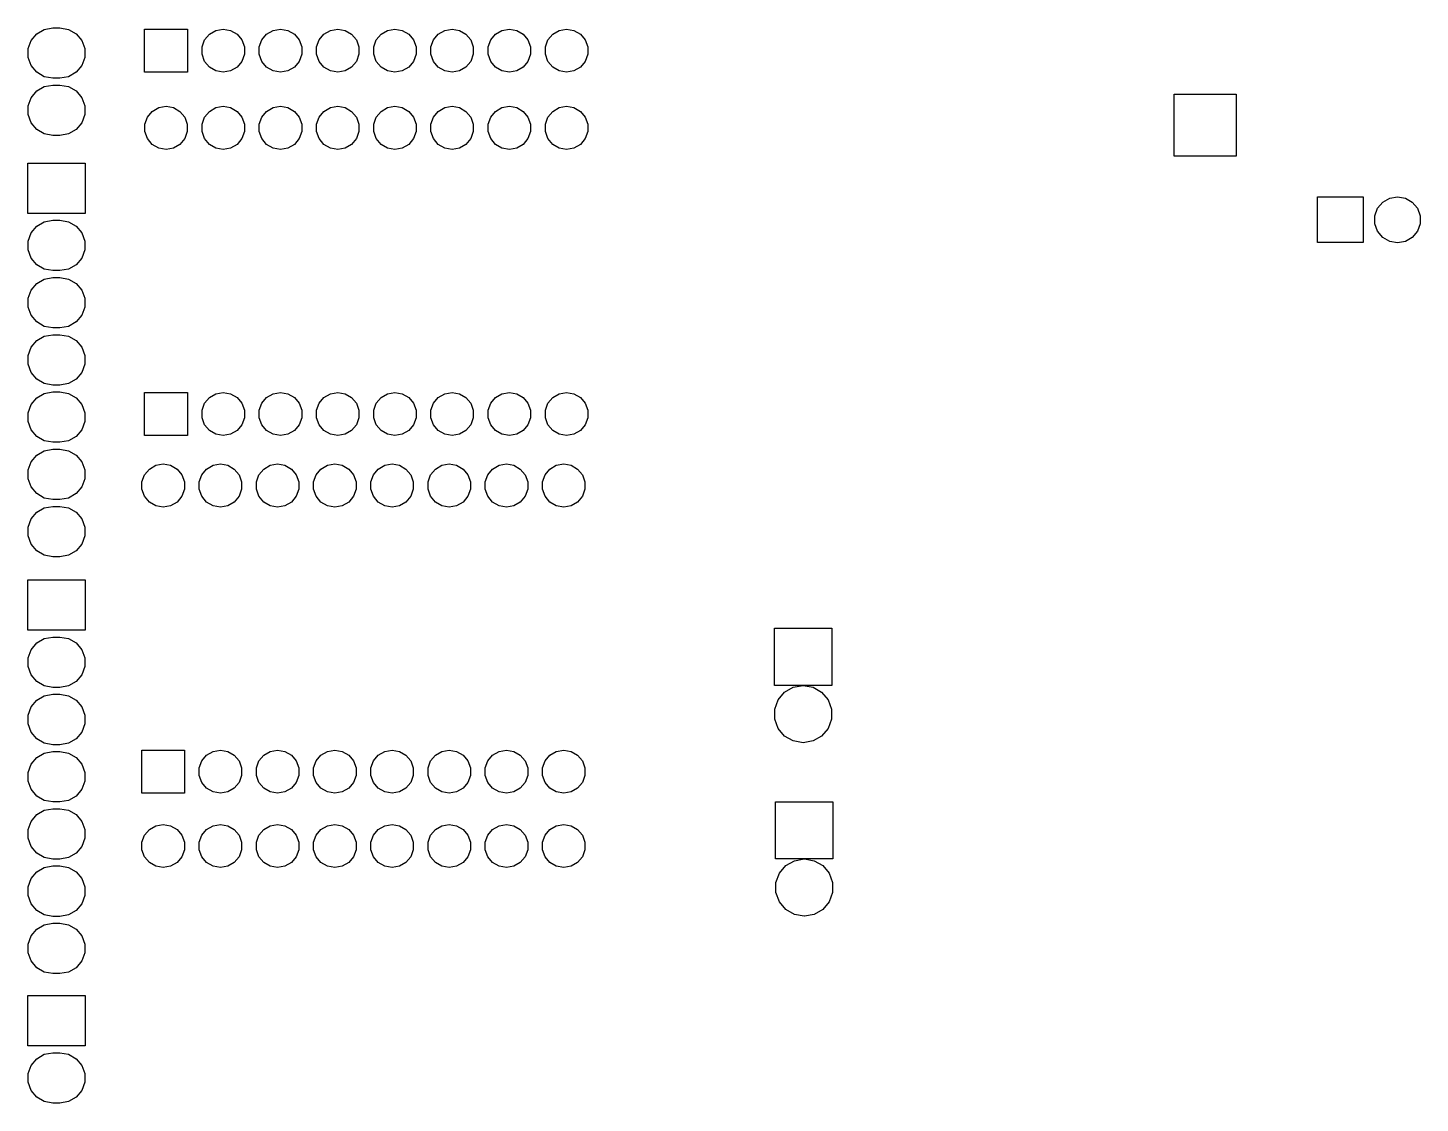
# Model space of a CAD drawing. Extents: x 10 to 287, y -200 to -10.
# Drawn here: x 82.2 to 144, y -105.7 to -58 of the extents above; entities that cross this region are included whole.
import ezdxf

# ---------------------------------------------------------------- set-up
doc = ezdxf.new("R2010")
doc.units = 0
doc.header["$MEASUREMENT"] = 0
doc.layers.add('BLACK', color=7, linetype='CONTINUOUS')

msp = doc.modelspace()

# ---------------------------------------------------------------- linework, layer by layer
at = {"layer": 'Black'}
for p, q in [((82.6244, -58.2439), (82.9605, -58.0498)), ((82.9605, -58.0498), (83.3427, -57.9824)), ((83.3427, -57.9824), (83.6573, -57.9824)), ((83.6573, -57.9824), (84.0395, -58.0498)), ((84.0395, -58.0498), (84.3756, -58.2439)), ((87.4141, -59.944), (87.4141, -58.039)), ((87.4141, -58.039), (89.3191, -58.039)), ((89.3191, -58.039), (89.3191, -59.944)), ((90.292, -58.2591), (90.5796, -58.093)), ((90.5796, -58.093), (90.9066, -58.0354)), ((90.9066, -58.0354), (91.2336, -58.093)), ((91.2336, -58.093), (91.5212, -58.2591)), ((92.832, -58.2591), (93.1196, -58.093)), ((93.1196, -58.093), (93.4466, -58.0354)), ((93.4466, -58.0354), (93.7736, -58.093)), ((93.7736, -58.093), (94.0612, -58.2591)), ((95.372, -58.2591), (95.6596, -58.093)), ((95.6596, -58.093), (95.9866, -58.0354)), ((95.9866, -58.0354), (96.3136, -58.093)), ((96.3136, -58.093), (96.6012, -58.2591)), ((97.912, -58.2591), (98.1996, -58.093)), ((98.1996, -58.093), (98.5266, -58.0354)), ((98.5266, -58.0354), (98.8536, -58.093)), ((98.8536, -58.093), (99.1412, -58.2591)), ((100.452, -58.2591), (100.74, -58.093)), ((100.74, -58.093), (101.067, -58.0354)), ((101.067, -58.0354), (101.394, -58.093)), ((101.394, -58.093), (101.681, -58.2591)), ((102.992, -58.2591), (103.28, -58.093)), ((103.28, -58.093), (103.607, -58.0354)), ((103.607, -58.0354), (103.934, -58.093)), ((103.934, -58.093), (104.221, -58.2591)), ((105.532, -58.2591), (105.82, -58.093)), ((105.82, -58.093), (106.147, -58.0354)), ((106.147, -58.0354), (106.474, -58.093)), ((106.474, -58.093), (106.761, -58.2591)), ((82.2421, -58.9059), (82.3749, -58.5412)), ((82.3749, -58.5412), (82.6244, -58.2439)), ((84.3756, -58.2439), (84.6251, -58.5412)), ((84.6251, -58.5412), (84.7579, -58.9059)), ((89.965, -58.8255), (90.0786, -58.5134)), ((90.0786, -58.5134), (90.292, -58.2591)), ((91.5212, -58.2591), (91.7346, -58.5134)), ((91.7346, -58.5134), (91.8482, -58.8255)), ((92.505, -58.8255), (92.6186, -58.5134)), ((92.6186, -58.5134), (92.832, -58.2591)), ((94.0612, -58.2591), (94.2746, -58.5134)), ((94.2746, -58.5134), (94.3882, -58.8255)), ((95.045, -58.8255), (95.1586, -58.5134)), ((95.1586, -58.5134), (95.372, -58.2591)), ((96.6012, -58.2591), (96.8146, -58.5134)), ((96.8146, -58.5134), (96.9282, -58.8255)), ((97.585, -58.8255), (97.6986, -58.5134)), ((97.6986, -58.5134), (97.912, -58.2591)), ((99.1412, -58.2591), (99.3546, -58.5134)), ((99.3546, -58.5134), (99.4682, -58.8255)), ((100.125, -58.8255), (100.239, -58.5134)), ((100.239, -58.5134), (100.452, -58.2591)), ((101.681, -58.2591), (101.895, -58.5134)), ((101.895, -58.5134), (102.008, -58.8255)), ((102.665, -58.8255), (102.779, -58.5134)), ((102.779, -58.5134), (102.992, -58.2591)), ((104.221, -58.2591), (104.435, -58.5134)), ((104.435, -58.5134), (104.548, -58.8255)), ((105.205, -58.8255), (105.319, -58.5134)), ((105.319, -58.5134), (105.532, -58.2591)), ((106.761, -58.2591), (106.975, -58.5134)), ((106.975, -58.5134), (107.088, -58.8255)), ((82.2421, -59.2941), (82.2421, -58.9059)), ((82.3749, -59.6588), (82.2421, -59.2941)), ((84.7579, -59.2941), (84.6251, -59.6588)), ((84.7579, -58.9059), (84.7579, -59.2941)), ((89.965, -59.1575), (89.965, -58.8255)), ((90.0786, -59.4696), (89.965, -59.1575)), ((91.8482, -59.1575), (91.7346, -59.4696)), ((91.8482, -58.8255), (91.8482, -59.1575)), ((92.505, -59.1575), (92.505, -58.8255)), ((92.6186, -59.4696), (92.505, -59.1575)), ((94.3882, -59.1575), (94.2746, -59.4696)), ((94.3882, -58.8255), (94.3882, -59.1575)), ((95.045, -59.1575), (95.045, -58.8255)), ((95.1586, -59.4696), (95.045, -59.1575)), ((96.9282, -59.1575), (96.8146, -59.4696)), ((96.9282, -58.8255), (96.9282, -59.1575)), ((97.585, -59.1575), (97.585, -58.8255)), ((97.6986, -59.4696), (97.585, -59.1575)), ((99.4682, -59.1575), (99.3546, -59.4696)), ((99.4682, -58.8255), (99.4682, -59.1575)), ((100.125, -59.1575), (100.125, -58.8255)), ((100.239, -59.4696), (100.125, -59.1575)), ((102.008, -59.1575), (101.895, -59.4696)), ((102.008, -58.8255), (102.008, -59.1575)), ((102.665, -59.1575), (102.665, -58.8255)), ((102.779, -59.4696), (102.665, -59.1575)), ((104.548, -59.1575), (104.435, -59.4696)), ((104.548, -58.8255), (104.548, -59.1575)), ((105.205, -59.1575), (105.205, -58.8255)), ((105.319, -59.4696), (105.205, -59.1575)), ((107.088, -59.1575), (106.975, -59.4696)), ((107.088, -58.8255), (107.088, -59.1575)), ((82.6244, -59.9561), (82.3749, -59.6588)), ((82.9605, -60.1502), (82.6244, -59.9561)), ((84.3756, -59.9561), (84.0395, -60.1502)), ((84.6251, -59.6588), (84.3756, -59.9561)), ((89.3191, -59.944), (87.4141, -59.944)), ((90.292, -59.7239), (90.0786, -59.4696)), ((90.5796, -59.89), (90.292, -59.7239)), ((90.9066, -59.9476), (90.5796, -59.89)), ((91.2336, -59.89), (90.9066, -59.9476)), ((91.5212, -59.7239), (91.2336, -59.89)), ((91.7346, -59.4696), (91.5212, -59.7239)), ((92.832, -59.7239), (92.6186, -59.4696)), ((93.1196, -59.89), (92.832, -59.7239)), ((93.4466, -59.9476), (93.1196, -59.89)), ((93.7736, -59.89), (93.4466, -59.9476)), ((94.0612, -59.7239), (93.7736, -59.89)), ((94.2746, -59.4696), (94.0612, -59.7239)), ((95.372, -59.7239), (95.1586, -59.4696)), ((95.6596, -59.89), (95.372, -59.7239)), ((95.9866, -59.9476), (95.6596, -59.89)), ((96.3136, -59.89), (95.9866, -59.9476)), ((96.6012, -59.7239), (96.3136, -59.89)), ((96.8146, -59.4696), (96.6012, -59.7239)), ((97.912, -59.7239), (97.6986, -59.4696)), ((98.1996, -59.89), (97.912, -59.7239)), ((98.5266, -59.9476), (98.1996, -59.89)), ((98.8536, -59.89), (98.5266, -59.9476)), ((99.1412, -59.7239), (98.8536, -59.89)), ((99.3546, -59.4696), (99.1412, -59.7239)), ((100.452, -59.7239), (100.239, -59.4696)), ((100.74, -59.89), (100.452, -59.7239)), ((101.067, -59.9476), (100.74, -59.89)), ((101.394, -59.89), (101.067, -59.9476)), ((101.681, -59.7239), (101.394, -59.89)), ((101.895, -59.4696), (101.681, -59.7239)), ((102.992, -59.7239), (102.779, -59.4696)), ((103.28, -59.89), (102.992, -59.7239)), ((103.607, -59.9476), (103.28, -59.89)), ((103.934, -59.89), (103.607, -59.9476)), ((104.221, -59.7239), (103.934, -59.89)), ((104.435, -59.4696), (104.221, -59.7239)), ((105.532, -59.7239), (105.319, -59.4696)), ((105.82, -59.89), (105.532, -59.7239)), ((106.147, -59.9476), (105.82, -59.89)), ((106.474, -59.89), (106.147, -59.9476)), ((106.761, -59.7239), (106.474, -59.89)), ((106.975, -59.4696), (106.761, -59.7239)), ((83.3427, -60.2176), (82.9605, -60.1502)), ((82.9605, -60.5898), (83.3427, -60.5224)), ((83.6573, -60.2176), (83.3427, -60.2176)), ((83.3427, -60.5224), (83.6573, -60.5224)), ((84.0395, -60.1502), (83.6573, -60.2176)), ((83.6573, -60.5224), (84.0395, -60.5898)), ((82.2421, -61.4459), (82.3749, -61.0812)), ((82.3749, -61.0812), (82.6244, -60.7839)), ((82.6244, -60.7839), (82.9605, -60.5898)), ((84.0395, -60.5898), (84.3756, -60.7839)), ((84.3756, -60.7839), (84.6251, -61.0812)), ((84.6251, -61.0812), (84.7579, -61.4459)), ((133.128, -63.6716), (133.128, -60.9284)), ((133.128, -60.9284), (135.872, -60.9284)), ((135.872, -60.9284), (135.872, -63.6716)), ((82.2421, -61.8341), (82.2421, -61.4459)), ((84.7579, -61.4459), (84.7579, -61.8341)), ((87.5386, -61.9424), (87.752, -61.6881)), ((87.752, -61.6881), (88.0396, -61.522)), ((88.0396, -61.522), (88.3666, -61.4644)), ((88.3666, -61.4644), (88.6936, -61.522)), ((88.6936, -61.522), (88.9812, -61.6881)), ((88.9812, -61.6881), (89.1946, -61.9424)), ((90.0786, -61.9424), (90.292, -61.6881)), ((90.292, -61.6881), (90.5796, -61.522)), ((90.5796, -61.522), (90.9066, -61.4644)), ((90.9066, -61.4644), (91.2336, -61.522)), ((91.2336, -61.522), (91.5212, -61.6881)), ((91.5212, -61.6881), (91.7346, -61.9424)), ((92.6186, -61.9424), (92.832, -61.6881)), ((92.832, -61.6881), (93.1196, -61.522)), ((93.1196, -61.522), (93.4466, -61.4644)), ((93.4466, -61.4644), (93.7736, -61.522)), ((93.7736, -61.522), (94.0612, -61.6881)), ((94.0612, -61.6881), (94.2746, -61.9424)), ((95.1586, -61.9424), (95.372, -61.6881)), ((95.372, -61.6881), (95.6596, -61.522)), ((95.6596, -61.522), (95.9866, -61.4644)), ((95.9866, -61.4644), (96.3136, -61.522)), ((96.3136, -61.522), (96.6012, -61.6881)), ((96.6012, -61.6881), (96.8146, -61.9424)), ((97.6986, -61.9424), (97.912, -61.6881)), ((97.912, -61.6881), (98.1996, -61.522)), ((98.1996, -61.522), (98.5266, -61.4644)), ((98.5266, -61.4644), (98.8536, -61.522)), ((98.8536, -61.522), (99.1412, -61.6881)), ((99.1412, -61.6881), (99.3546, -61.9424)), ((100.239, -61.9424), (100.452, -61.6881)), ((100.452, -61.6881), (100.74, -61.522)), ((100.74, -61.522), (101.067, -61.4644)), ((101.067, -61.4644), (101.394, -61.522)), ((101.394, -61.522), (101.681, -61.6881)), ((101.681, -61.6881), (101.895, -61.9424)), ((102.779, -61.9424), (102.992, -61.6881)), ((102.992, -61.6881), (103.28, -61.522)), ((103.28, -61.522), (103.607, -61.4644)), ((103.607, -61.4644), (103.934, -61.522)), ((103.934, -61.522), (104.221, -61.6881)), ((104.221, -61.6881), (104.435, -61.9424)), ((105.319, -61.9424), (105.532, -61.6881)), ((105.532, -61.6881), (105.82, -61.522)), ((105.82, -61.522), (106.147, -61.4644)), ((106.147, -61.4644), (106.474, -61.522)), ((106.474, -61.522), (106.761, -61.6881)), ((106.761, -61.6881), (106.975, -61.9424)), ((82.3749, -62.1988), (82.2421, -61.8341)), ((82.6244, -62.4961), (82.3749, -62.1988)), ((84.6251, -62.1988), (84.3756, -62.4961)), ((84.7579, -61.8341), (84.6251, -62.1988)), ((87.425, -62.2545), (87.5386, -61.9424)), ((87.425, -62.5865), (87.425, -62.2545)), ((89.1946, -61.9424), (89.3082, -62.2545)), ((89.3082, -62.2545), (89.3082, -62.5865)), ((89.965, -62.2545), (90.0786, -61.9424)), ((89.965, -62.5865), (89.965, -62.2545)), ((91.7346, -61.9424), (91.8482, -62.2545)), ((91.8482, -62.2545), (91.8482, -62.5865)), ((92.505, -62.2545), (92.6186, -61.9424)), ((92.505, -62.5865), (92.505, -62.2545)), ((94.2746, -61.9424), (94.3882, -62.2545)), ((94.3882, -62.2545), (94.3882, -62.5865)), ((95.045, -62.2545), (95.1586, -61.9424)), ((95.045, -62.5865), (95.045, -62.2545)), ((96.8146, -61.9424), (96.9282, -62.2545)), ((96.9282, -62.2545), (96.9282, -62.5865)), ((97.585, -62.2545), (97.6986, -61.9424)), ((97.585, -62.5865), (97.585, -62.2545)), ((99.3546, -61.9424), (99.4682, -62.2545)), ((99.4682, -62.2545), (99.4682, -62.5865)), ((100.125, -62.2545), (100.239, -61.9424)), ((100.125, -62.5865), (100.125, -62.2545)), ((101.895, -61.9424), (102.008, -62.2545)), ((102.008, -62.2545), (102.008, -62.5865)), ((102.665, -62.2545), (102.779, -61.9424)), ((102.665, -62.5865), (102.665, -62.2545)), ((104.435, -61.9424), (104.548, -62.2545)), ((104.548, -62.2545), (104.548, -62.5865)), ((105.205, -62.2545), (105.319, -61.9424)), ((105.205, -62.5865), (105.205, -62.2545)), ((106.975, -61.9424), (107.088, -62.2545)), ((107.088, -62.2545), (107.088, -62.5865)), ((82.9605, -62.6902), (82.6244, -62.4961)), ((83.3427, -62.7576), (82.9605, -62.6902)), ((83.6573, -62.7576), (83.3427, -62.7576)), ((84.0395, -62.6902), (83.6573, -62.7576)), ((84.3756, -62.4961), (84.0395, -62.6902)), ((87.5386, -62.8986), (87.425, -62.5865)), ((87.752, -63.1529), (87.5386, -62.8986)), ((89.1946, -62.8986), (88.9812, -63.1529)), ((89.3082, -62.5865), (89.1946, -62.8986)), ((90.0786, -62.8986), (89.965, -62.5865)), ((90.292, -63.1529), (90.0786, -62.8986)), ((91.7346, -62.8986), (91.5212, -63.1529)), ((91.8482, -62.5865), (91.7346, -62.8986)), ((92.6186, -62.8986), (92.505, -62.5865)), ((92.832, -63.1529), (92.6186, -62.8986)), ((94.2746, -62.8986), (94.0612, -63.1529)), ((94.3882, -62.5865), (94.2746, -62.8986)), ((95.1586, -62.8986), (95.045, -62.5865)), ((95.372, -63.1529), (95.1586, -62.8986)), ((96.8146, -62.8986), (96.6012, -63.1529)), ((96.9282, -62.5865), (96.8146, -62.8986)), ((97.6986, -62.8986), (97.585, -62.5865)), ((97.912, -63.1529), (97.6986, -62.8986)), ((99.3546, -62.8986), (99.1412, -63.1529)), ((99.4682, -62.5865), (99.3546, -62.8986)), ((100.239, -62.8986), (100.125, -62.5865)), ((100.452, -63.1529), (100.239, -62.8986)), ((101.895, -62.8986), (101.681, -63.1529)), ((102.008, -62.5865), (101.895, -62.8986)), ((102.779, -62.8986), (102.665, -62.5865)), ((102.992, -63.1529), (102.779, -62.8986)), ((104.435, -62.8986), (104.221, -63.1529)), ((104.548, -62.5865), (104.435, -62.8986)), ((105.319, -62.8986), (105.205, -62.5865)), ((105.532, -63.1529), (105.319, -62.8986)), ((106.975, -62.8986), (106.761, -63.1529)), ((107.088, -62.5865), (106.975, -62.8986)), ((88.0396, -63.319), (87.752, -63.1529)), ((88.3666, -63.3766), (88.0396, -63.319)), ((88.6936, -63.319), (88.3666, -63.3766)), ((88.9812, -63.1529), (88.6936, -63.319)), ((90.5796, -63.319), (90.292, -63.1529)), ((90.9066, -63.3766), (90.5796, -63.319)), ((91.2336, -63.319), (90.9066, -63.3766)), ((91.5212, -63.1529), (91.2336, -63.319)), ((93.1196, -63.319), (92.832, -63.1529)), ((93.4466, -63.3766), (93.1196, -63.319)), ((93.7736, -63.319), (93.4466, -63.3766)), ((94.0612, -63.1529), (93.7736, -63.319)), ((95.6596, -63.319), (95.372, -63.1529)), ((95.9866, -63.3766), (95.6596, -63.319)), ((96.3136, -63.319), (95.9866, -63.3766)), ((96.6012, -63.1529), (96.3136, -63.319)), ((98.1996, -63.319), (97.912, -63.1529)), ((98.5266, -63.3766), (98.1996, -63.319)), ((98.8536, -63.319), (98.5266, -63.3766)), ((99.1412, -63.1529), (98.8536, -63.319)), ((100.74, -63.319), (100.452, -63.1529)), ((101.067, -63.3766), (100.74, -63.319)), ((101.394, -63.319), (101.067, -63.3766)), ((101.681, -63.1529), (101.394, -63.319)), ((103.28, -63.319), (102.992, -63.1529)), ((103.607, -63.3766), (103.28, -63.319)), ((103.934, -63.319), (103.607, -63.3766)), ((104.221, -63.1529), (103.934, -63.319)), ((105.82, -63.319), (105.532, -63.1529)), ((106.147, -63.3766), (105.82, -63.319)), ((106.474, -63.319), (106.147, -63.3766)), ((106.761, -63.1529), (106.474, -63.319)), ((82.23, -66.2176), (82.23, -63.9824)), ((82.23, -63.9824), (84.77, -63.9824)), ((84.77, -63.9824), (84.77, -66.2176)), ((135.872, -63.6716), (133.128, -63.6716)), ((139.484, -67.516), (139.484, -65.484)), ((139.484, -65.484), (141.516, -65.484)), ((141.516, -65.484), (141.516, -67.516)), ((142.691, -65.5416), (143.04, -65.4801)), ((143.04, -65.4801), (143.389, -65.5416)), ((142.036, -66.3229), (142.157, -65.9901)), ((142.157, -65.9901), (142.384, -65.7187)), ((142.384, -65.7187), (142.691, -65.5416)), ((143.389, -65.5416), (143.696, -65.7187)), ((143.696, -65.7187), (143.923, -65.9901)), ((143.923, -65.9901), (144.044, -66.3229)), ((84.77, -66.2176), (82.23, -66.2176)), ((82.6244, -66.7839), (82.9605, -66.5898)), ((82.9605, -66.5898), (83.3427, -66.5224)), ((83.3427, -66.5224), (83.6573, -66.5224)), ((83.6573, -66.5224), (84.0395, -66.5898)), ((84.0395, -66.5898), (84.3756, -66.7839)), ((142.036, -66.6771), (142.036, -66.3229)), ((142.157, -67.0099), (142.036, -66.6771)), ((144.044, -66.6771), (143.923, -67.0099)), ((144.044, -66.3229), (144.044, -66.6771)), ((82.2421, -67.4459), (82.3749, -67.0812)), ((82.3749, -67.0812), (82.6244, -66.7839)), ((84.3756, -66.7839), (84.6251, -67.0812)), ((84.6251, -67.0812), (84.7579, -67.4459)), ((142.384, -67.2813), (142.157, -67.0099)), ((142.691, -67.4584), (142.384, -67.2813)), ((143.696, -67.2813), (143.389, -67.4584)), ((143.923, -67.0099), (143.696, -67.2813)), ((82.2421, -67.8341), (82.2421, -67.4459)), ((82.3749, -68.1988), (82.2421, -67.8341)), ((84.7579, -67.8341), (84.6251, -68.1988)), ((84.7579, -67.4459), (84.7579, -67.8341)), ((141.516, -67.516), (139.484, -67.516)), ((143.04, -67.5199), (142.691, -67.4584)), ((143.389, -67.4584), (143.04, -67.5199)), ((82.6244, -68.4961), (82.3749, -68.1988)), ((82.9605, -68.6902), (82.6244, -68.4961)), ((84.3756, -68.4961), (84.0395, -68.6902)), ((84.6251, -68.1988), (84.3756, -68.4961)), ((82.6244, -69.3239), (82.9605, -69.1298)), ((83.3427, -68.7576), (82.9605, -68.6902)), ((82.9605, -69.1298), (83.3427, -69.0624)), ((83.6573, -68.7576), (83.3427, -68.7576)), ((83.3427, -69.0624), (83.6573, -69.0624)), ((84.0395, -68.6902), (83.6573, -68.7576)), ((83.6573, -69.0624), (84.0395, -69.1298)), ((84.0395, -69.1298), (84.3756, -69.3239)), ((82.2421, -69.9859), (82.3749, -69.6212)), ((82.3749, -69.6212), (82.6244, -69.3239)), ((84.3756, -69.3239), (84.6251, -69.6212)), ((84.6251, -69.6212), (84.7579, -69.9859)), ((82.2421, -70.3741), (82.2421, -69.9859)), ((82.3749, -70.7388), (82.2421, -70.3741)), ((84.7579, -70.3741), (84.6251, -70.7388)), ((84.7579, -69.9859), (84.7579, -70.3741)), ((82.6244, -71.0361), (82.3749, -70.7388)), ((82.9605, -71.2302), (82.6244, -71.0361)), ((84.3756, -71.0361), (84.0395, -71.2302)), ((84.6251, -70.7388), (84.3756, -71.0361)), ((82.6244, -71.8639), (82.9605, -71.6698)), ((83.3427, -71.2976), (82.9605, -71.2302)), ((82.9605, -71.6698), (83.3427, -71.6024)), ((83.6573, -71.2976), (83.3427, -71.2976)), ((83.3427, -71.6024), (83.6573, -71.6024)), ((84.0395, -71.2302), (83.6573, -71.2976)), ((83.6573, -71.6024), (84.0395, -71.6698)), ((84.0395, -71.6698), (84.3756, -71.8639)), ((82.2421, -72.5259), (82.3749, -72.1612)), ((82.3749, -72.1612), (82.6244, -71.8639)), ((84.3756, -71.8639), (84.6251, -72.1612)), ((84.6251, -72.1612), (84.7579, -72.5259)), ((82.2421, -72.9141), (82.2421, -72.5259)), ((82.3749, -73.2788), (82.2421, -72.9141)), ((84.7579, -72.9141), (84.6251, -73.2788)), ((84.7579, -72.5259), (84.7579, -72.9141)), ((82.6244, -73.5761), (82.3749, -73.2788)), ((84.6251, -73.2788), (84.3756, -73.5761)), ((82.9605, -73.7702), (82.6244, -73.5761)), ((83.3427, -73.8376), (82.9605, -73.7702)), ((82.9605, -74.2098), (83.3427, -74.1424)), ((83.6573, -73.8376), (83.3427, -73.8376)), ((83.3427, -74.1424), (83.6573, -74.1424)), ((84.0395, -73.7702), (83.6573, -73.8376)), ((83.6573, -74.1424), (84.0395, -74.2098)), ((84.3756, -73.5761), (84.0395, -73.7702)), ((87.4141, -76.073), (87.4141, -74.168)), ((87.4141, -74.168), (89.3191, -74.168)), ((89.3191, -74.168), (89.3191, -76.073)), ((90.5796, -74.222), (90.9066, -74.1644)), ((90.9066, -74.1644), (91.2336, -74.222)), ((93.1196, -74.222), (93.4466, -74.1644)), ((93.4466, -74.1644), (93.7736, -74.222)), ((95.6596, -74.222), (95.9866, -74.1644)), ((95.9866, -74.1644), (96.3136, -74.222)), ((98.1996, -74.222), (98.5266, -74.1644)), ((98.5266, -74.1644), (98.8536, -74.222)), ((100.74, -74.222), (101.067, -74.1644)), ((101.067, -74.1644), (101.394, -74.222)), ((103.28, -74.222), (103.607, -74.1644)), ((103.607, -74.1644), (103.934, -74.222)), ((105.82, -74.222), (106.147, -74.1644)), ((106.147, -74.1644), (106.474, -74.222)), ((82.2421, -75.0659), (82.3749, -74.7012)), ((82.3749, -74.7012), (82.6244, -74.4039)), ((82.6244, -74.4039), (82.9605, -74.2098)), ((84.0395, -74.2098), (84.3756, -74.4039)), ((84.3756, -74.4039), (84.6251, -74.7012)), ((84.6251, -74.7012), (84.7579, -75.0659)), ((89.965, -74.9545), (90.0786, -74.6424)), ((90.0786, -74.6424), (90.292, -74.3881)), ((90.292, -74.3881), (90.5796, -74.222)), ((91.2336, -74.222), (91.5212, -74.3881)), ((91.5212, -74.3881), (91.7346, -74.6424)), ((91.7346, -74.6424), (91.8482, -74.9545)), ((92.505, -74.9545), (92.6186, -74.6424)), ((92.6186, -74.6424), (92.832, -74.3881)), ((92.832, -74.3881), (93.1196, -74.222)), ((93.7736, -74.222), (94.0612, -74.3881)), ((94.0612, -74.3881), (94.2746, -74.6424)), ((94.2746, -74.6424), (94.3882, -74.9545)), ((95.045, -74.9545), (95.1586, -74.6424)), ((95.1586, -74.6424), (95.372, -74.3881)), ((95.372, -74.3881), (95.6596, -74.222)), ((96.3136, -74.222), (96.6012, -74.3881)), ((96.6012, -74.3881), (96.8146, -74.6424)), ((96.8146, -74.6424), (96.9282, -74.9545)), ((97.585, -74.9545), (97.6986, -74.6424)), ((97.6986, -74.6424), (97.912, -74.3881)), ((97.912, -74.3881), (98.1996, -74.222)), ((98.8536, -74.222), (99.1412, -74.3881)), ((99.1412, -74.3881), (99.3546, -74.6424)), ((99.3546, -74.6424), (99.4682, -74.9545)), ((100.125, -74.9545), (100.239, -74.6424)), ((100.239, -74.6424), (100.452, -74.3881)), ((100.452, -74.3881), (100.74, -74.222)), ((101.394, -74.222), (101.681, -74.3881)), ((101.681, -74.3881), (101.895, -74.6424)), ((101.895, -74.6424), (102.008, -74.9545)), ((102.665, -74.9545), (102.779, -74.6424)), ((102.779, -74.6424), (102.992, -74.3881)), ((102.992, -74.3881), (103.28, -74.222)), ((103.934, -74.222), (104.221, -74.3881)), ((104.221, -74.3881), (104.435, -74.6424)), ((104.435, -74.6424), (104.548, -74.9545)), ((105.205, -74.9545), (105.319, -74.6424)), ((105.319, -74.6424), (105.532, -74.3881)), ((105.532, -74.3881), (105.82, -74.222)), ((106.474, -74.222), (106.761, -74.3881)), ((106.761, -74.3881), (106.975, -74.6424)), ((106.975, -74.6424), (107.088, -74.9545)), ((82.2421, -75.4541), (82.2421, -75.0659)), ((84.7579, -75.0659), (84.7579, -75.4541)), ((89.965, -75.2865), (89.965, -74.9545)), ((90.0786, -75.5986), (89.965, -75.2865)), ((91.8482, -75.2865), (91.7346, -75.5986)), ((91.8482, -74.9545), (91.8482, -75.2865)), ((92.505, -75.2865), (92.505, -74.9545)), ((92.6186, -75.5986), (92.505, -75.2865)), ((94.3882, -75.2865), (94.2746, -75.5986)), ((94.3882, -74.9545), (94.3882, -75.2865)), ((95.045, -75.2865), (95.045, -74.9545)), ((95.1586, -75.5986), (95.045, -75.2865)), ((96.9282, -75.2865), (96.8146, -75.5986)), ((96.9282, -74.9545), (96.9282, -75.2865)), ((97.585, -75.2865), (97.585, -74.9545)), ((97.6986, -75.5986), (97.585, -75.2865)), ((99.4682, -75.2865), (99.3546, -75.5986)), ((99.4682, -74.9545), (99.4682, -75.2865)), ((100.125, -75.2865), (100.125, -74.9545)), ((100.239, -75.5986), (100.125, -75.2865)), ((102.008, -75.2865), (101.895, -75.5986)), ((102.008, -74.9545), (102.008, -75.2865)), ((102.665, -75.2865), (102.665, -74.9545)), ((102.779, -75.5986), (102.665, -75.2865)), ((104.548, -75.2865), (104.435, -75.5986)), ((104.548, -74.9545), (104.548, -75.2865)), ((105.205, -75.2865), (105.205, -74.9545)), ((105.319, -75.5986), (105.205, -75.2865)), ((107.088, -75.2865), (106.975, -75.5986)), ((107.088, -74.9545), (107.088, -75.2865)), ((82.3749, -75.8188), (82.2421, -75.4541)), ((82.6244, -76.1161), (82.3749, -75.8188)), ((84.6251, -75.8188), (84.3756, -76.1161)), ((84.7579, -75.4541), (84.6251, -75.8188)), ((90.292, -75.8529), (90.0786, -75.5986)), ((90.5796, -76.019), (90.292, -75.8529)), ((90.9066, -76.0766), (90.5796, -76.019)), ((91.2336, -76.019), (90.9066, -76.0766)), ((91.5212, -75.8529), (91.2336, -76.019)), ((91.7346, -75.5986), (91.5212, -75.8529)), ((92.832, -75.8529), (92.6186, -75.5986)), ((93.1196, -76.019), (92.832, -75.8529)), ((93.4466, -76.0766), (93.1196, -76.019)), ((93.7736, -76.019), (93.4466, -76.0766)), ((94.0612, -75.8529), (93.7736, -76.019)), ((94.2746, -75.5986), (94.0612, -75.8529)), ((95.372, -75.8529), (95.1586, -75.5986)), ((95.6596, -76.019), (95.372, -75.8529)), ((95.9866, -76.0766), (95.6596, -76.019)), ((96.3136, -76.019), (95.9866, -76.0766)), ((96.6012, -75.8529), (96.3136, -76.019)), ((96.8146, -75.5986), (96.6012, -75.8529)), ((97.912, -75.8529), (97.6986, -75.5986)), ((98.1996, -76.019), (97.912, -75.8529)), ((98.5266, -76.0766), (98.1996, -76.019)), ((98.8536, -76.019), (98.5266, -76.0766)), ((99.1412, -75.8529), (98.8536, -76.019)), ((99.3546, -75.5986), (99.1412, -75.8529)), ((100.452, -75.8529), (100.239, -75.5986)), ((100.74, -76.019), (100.452, -75.8529)), ((101.067, -76.0766), (100.74, -76.019)), ((101.394, -76.019), (101.067, -76.0766)), ((101.681, -75.8529), (101.394, -76.019)), ((101.895, -75.5986), (101.681, -75.8529)), ((102.992, -75.8529), (102.779, -75.5986)), ((103.28, -76.019), (102.992, -75.8529)), ((103.607, -76.0766), (103.28, -76.019)), ((103.934, -76.019), (103.607, -76.0766)), ((104.221, -75.8529), (103.934, -76.019)), ((104.435, -75.5986), (104.221, -75.8529)), ((105.532, -75.8529), (105.319, -75.5986)), ((105.82, -76.019), (105.532, -75.8529)), ((106.147, -76.0766), (105.82, -76.019)), ((106.474, -76.019), (106.147, -76.0766)), ((106.761, -75.8529), (106.474, -76.019)), ((106.975, -75.5986), (106.761, -75.8529)), ((82.9605, -76.3102), (82.6244, -76.1161)), ((83.3427, -76.3776), (82.9605, -76.3102)), ((83.6573, -76.3776), (83.3427, -76.3776)), ((84.0395, -76.3102), (83.6573, -76.3776)), ((84.3756, -76.1161), (84.0395, -76.3102)), ((89.3191, -76.073), (87.4141, -76.073)), ((82.2421, -77.6059), (82.3749, -77.2412)), ((82.3749, -77.2412), (82.6244, -76.9439)), ((82.6244, -76.9439), (82.9605, -76.7498)), ((82.9605, -76.7498), (83.3427, -76.6824)), ((83.3427, -76.6824), (83.6573, -76.6824)), ((83.6573, -76.6824), (84.0395, -76.7498)), ((84.0395, -76.7498), (84.3756, -76.9439)), ((84.3756, -76.9439), (84.6251, -77.2412)), ((84.6251, -77.2412), (84.7579, -77.6059)), ((82.2421, -77.9941), (82.2421, -77.6059)), ((84.7579, -77.6059), (84.7579, -77.9941)), ((87.298, -78.1295), (87.4116, -77.8174)), ((87.4116, -77.8174), (87.625, -77.5631)), ((87.625, -77.5631), (87.9126, -77.397)), ((87.9126, -77.397), (88.2396, -77.3394)), ((88.2396, -77.3394), (88.5666, -77.397)), ((88.5666, -77.397), (88.8542, -77.5631)), ((88.8542, -77.5631), (89.0676, -77.8174)), ((89.0676, -77.8174), (89.1812, -78.1295)), ((89.838, -78.1295), (89.9516, -77.8174)), ((89.9516, -77.8174), (90.165, -77.5631)), ((90.165, -77.5631), (90.4526, -77.397)), ((90.4526, -77.397), (90.7796, -77.3394)), ((90.7796, -77.3394), (91.1066, -77.397)), ((91.1066, -77.397), (91.3942, -77.5631)), ((91.3942, -77.5631), (91.6076, -77.8174)), ((91.6076, -77.8174), (91.7212, -78.1295)), ((92.378, -78.1295), (92.4916, -77.8174)), ((92.4916, -77.8174), (92.705, -77.5631)), ((92.705, -77.5631), (92.9926, -77.397)), ((92.9926, -77.397), (93.3196, -77.3394)), ((93.3196, -77.3394), (93.6466, -77.397)), ((93.6466, -77.397), (93.9342, -77.5631)), ((93.9342, -77.5631), (94.1476, -77.8174)), ((94.1476, -77.8174), (94.2612, -78.1295)), ((94.918, -78.1295), (95.0316, -77.8174)), ((95.0316, -77.8174), (95.245, -77.5631)), ((95.245, -77.5631), (95.5326, -77.397)), ((95.5326, -77.397), (95.8596, -77.3394)), ((95.8596, -77.3394), (96.1866, -77.397)), ((96.1866, -77.397), (96.4742, -77.5631)), ((96.4742, -77.5631), (96.6876, -77.8174)), ((96.6876, -77.8174), (96.8012, -78.1295)), ((97.458, -78.1295), (97.5716, -77.8174)), ((97.5716, -77.8174), (97.785, -77.5631)), ((97.785, -77.5631), (98.0726, -77.397)), ((98.0726, -77.397), (98.3996, -77.3394)), ((98.3996, -77.3394), (98.7266, -77.397)), ((98.7266, -77.397), (99.0142, -77.5631)), ((99.0142, -77.5631), (99.2276, -77.8174)), ((99.2276, -77.8174), (99.3412, -78.1295)), ((99.998, -78.1295), (100.112, -77.8174)), ((100.112, -77.8174), (100.325, -77.5631)), ((100.325, -77.5631), (100.613, -77.397)), ((100.613, -77.397), (100.94, -77.3394)), ((100.94, -77.3394), (101.267, -77.397)), ((101.267, -77.397), (101.554, -77.5631)), ((101.554, -77.5631), (101.768, -77.8174)), ((101.768, -77.8174), (101.881, -78.1295)), ((102.538, -78.1295), (102.652, -77.8174)), ((102.652, -77.8174), (102.865, -77.5631)), ((102.865, -77.5631), (103.153, -77.397)), ((103.153, -77.397), (103.48, -77.3394)), ((103.48, -77.3394), (103.807, -77.397)), ((103.807, -77.397), (104.094, -77.5631)), ((104.094, -77.5631), (104.308, -77.8174)), ((104.308, -77.8174), (104.421, -78.1295)), ((105.078, -78.1295), (105.192, -77.8174)), ((105.192, -77.8174), (105.405, -77.5631)), ((105.405, -77.5631), (105.693, -77.397)), ((105.693, -77.397), (106.02, -77.3394)), ((106.02, -77.3394), (106.347, -77.397)), ((106.347, -77.397), (106.634, -77.5631)), ((106.634, -77.5631), (106.848, -77.8174)), ((106.848, -77.8174), (106.961, -78.1295)), ((82.3749, -78.3588), (82.2421, -77.9941)), ((82.6244, -78.6561), (82.3749, -78.3588)), ((84.6251, -78.3588), (84.3756, -78.6561)), ((84.7579, -77.9941), (84.6251, -78.3588)), ((87.298, -78.4615), (87.298, -78.1295)), ((87.4116, -78.7736), (87.298, -78.4615)), ((89.1812, -78.4615), (89.0676, -78.7736)), ((89.1812, -78.1295), (89.1812, -78.4615)), ((89.838, -78.4615), (89.838, -78.1295)), ((89.9516, -78.7736), (89.838, -78.4615)), ((91.7212, -78.4615), (91.6076, -78.7736)), ((91.7212, -78.1295), (91.7212, -78.4615)), ((92.378, -78.4615), (92.378, -78.1295)), ((92.4916, -78.7736), (92.378, -78.4615)), ((94.2612, -78.4615), (94.1476, -78.7736)), ((94.2612, -78.1295), (94.2612, -78.4615)), ((94.918, -78.4615), (94.918, -78.1295)), ((95.0316, -78.7736), (94.918, -78.4615)), ((96.8012, -78.4615), (96.6876, -78.7736)), ((96.8012, -78.1295), (96.8012, -78.4615)), ((97.458, -78.4615), (97.458, -78.1295)), ((97.5716, -78.7736), (97.458, -78.4615)), ((99.3412, -78.4615), (99.2276, -78.7736)), ((99.3412, -78.1295), (99.3412, -78.4615)), ((99.998, -78.4615), (99.998, -78.1295)), ((100.112, -78.7736), (99.998, -78.4615)), ((101.881, -78.4615), (101.768, -78.7736)), ((101.881, -78.1295), (101.881, -78.4615)), ((102.538, -78.4615), (102.538, -78.1295)), ((102.652, -78.7736), (102.538, -78.4615)), ((104.421, -78.4615), (104.308, -78.7736)), ((104.421, -78.1295), (104.421, -78.4615)), ((105.078, -78.4615), (105.078, -78.1295)), ((105.192, -78.7736), (105.078, -78.4615)), ((106.961, -78.4615), (106.848, -78.7736)), ((106.961, -78.1295), (106.961, -78.4615)), ((82.9605, -78.8502), (82.6244, -78.6561)), ((83.3427, -78.9176), (82.9605, -78.8502)), ((83.6573, -78.9176), (83.3427, -78.9176)), ((84.0395, -78.8502), (83.6573, -78.9176)), ((84.3756, -78.6561), (84.0395, -78.8502)), ((87.625, -79.0279), (87.4116, -78.7736)), ((87.9126, -79.194), (87.625, -79.0279)), ((88.8542, -79.0279), (88.5666, -79.194)), ((89.0676, -78.7736), (88.8542, -79.0279)), ((90.165, -79.0279), (89.9516, -78.7736)), ((90.4526, -79.194), (90.165, -79.0279)), ((91.3942, -79.0279), (91.1066, -79.194)), ((91.6076, -78.7736), (91.3942, -79.0279)), ((92.705, -79.0279), (92.4916, -78.7736)), ((92.9926, -79.194), (92.705, -79.0279)), ((93.9342, -79.0279), (93.6466, -79.194)), ((94.1476, -78.7736), (93.9342, -79.0279)), ((95.245, -79.0279), (95.0316, -78.7736)), ((95.5326, -79.194), (95.245, -79.0279)), ((96.4742, -79.0279), (96.1866, -79.194)), ((96.6876, -78.7736), (96.4742, -79.0279)), ((97.785, -79.0279), (97.5716, -78.7736)), ((98.0726, -79.194), (97.785, -79.0279)), ((99.0142, -79.0279), (98.7266, -79.194)), ((99.2276, -78.7736), (99.0142, -79.0279)), ((100.325, -79.0279), (100.112, -78.7736)), ((100.613, -79.194), (100.325, -79.0279)), ((101.554, -79.0279), (101.267, -79.194)), ((101.768, -78.7736), (101.554, -79.0279)), ((102.865, -79.0279), (102.652, -78.7736)), ((103.153, -79.194), (102.865, -79.0279)), ((104.094, -79.0279), (103.807, -79.194)), ((104.308, -78.7736), (104.094, -79.0279)), ((105.405, -79.0279), (105.192, -78.7736)), ((105.693, -79.194), (105.405, -79.0279)), ((106.634, -79.0279), (106.347, -79.194)), ((106.848, -78.7736), (106.634, -79.0279)), ((82.3749, -79.7812), (82.6244, -79.4839)), ((82.6244, -79.4839), (82.9605, -79.2898)), ((82.9605, -79.2898), (83.3427, -79.2224)), ((83.3427, -79.2224), (83.6573, -79.2224)), ((83.6573, -79.2224), (84.0395, -79.2898)), ((84.0395, -79.2898), (84.3756, -79.4839)), ((84.3756, -79.4839), (84.6251, -79.7812)), ((88.2396, -79.2516), (87.9126, -79.194)), ((88.5666, -79.194), (88.2396, -79.2516)), ((90.7796, -79.2516), (90.4526, -79.194)), ((91.1066, -79.194), (90.7796, -79.2516)), ((93.3196, -79.2516), (92.9926, -79.194)), ((93.6466, -79.194), (93.3196, -79.2516)), ((95.8596, -79.2516), (95.5326, -79.194)), ((96.1866, -79.194), (95.8596, -79.2516)), ((98.3996, -79.2516), (98.0726, -79.194)), ((98.7266, -79.194), (98.3996, -79.2516)), ((100.94, -79.2516), (100.613, -79.194)), ((101.267, -79.194), (100.94, -79.2516)), ((103.48, -79.2516), (103.153, -79.194)), ((103.807, -79.194), (103.48, -79.2516)), ((106.02, -79.2516), (105.693, -79.194)), ((106.347, -79.194), (106.02, -79.2516)), ((82.2421, -80.1459), (82.3749, -79.7812)), ((82.2421, -80.5341), (82.2421, -80.1459)), ((84.6251, -79.7812), (84.7579, -80.1459)), ((84.7579, -80.1459), (84.7579, -80.5341)), ((82.3749, -80.8988), (82.2421, -80.5341)), ((82.6244, -81.1961), (82.3749, -80.8988)), ((84.6251, -80.8988), (84.3756, -81.1961)), ((84.7579, -80.5341), (84.6251, -80.8988)), ((82.9605, -81.3902), (82.6244, -81.1961)), ((83.3427, -81.4576), (82.9605, -81.3902)), ((83.6573, -81.4576), (83.3427, -81.4576)), ((84.0395, -81.3902), (83.6573, -81.4576)), ((84.3756, -81.1961), (84.0395, -81.3902)), ((82.23, -84.7176), (82.23, -82.4824)), ((82.23, -82.4824), (84.77, -82.4824)), ((84.77, -82.4824), (84.77, -84.7176)), ((115.38, -84.63), (117.92, -84.63)), ((115.38, -87.17), (115.38, -84.63)), ((117.92, -84.63), (117.92, -87.17)), ((84.77, -84.7176), (82.23, -84.7176)), ((82.3749, -85.5812), (82.6244, -85.2839)), ((82.6244, -85.2839), (82.9605, -85.0898)), ((82.9605, -85.0898), (83.3427, -85.0224)), ((83.3427, -85.0224), (83.6573, -85.0224)), ((83.6573, -85.0224), (84.0395, -85.0898)), ((84.0395, -85.0898), (84.3756, -85.2839)), ((84.3756, -85.2839), (84.6251, -85.5812)), ((82.2421, -85.9459), (82.3749, -85.5812)), ((84.6251, -85.5812), (84.7579, -85.9459)), ((82.2421, -86.3341), (82.2421, -85.9459)), ((82.3749, -86.6988), (82.2421, -86.3341)), ((84.7579, -86.3341), (84.6251, -86.6988)), ((84.7579, -85.9459), (84.7579, -86.3341)), ((82.6244, -86.9961), (82.3749, -86.6988)), ((82.9605, -87.1902), (82.6244, -86.9961)), ((84.3756, -86.9961), (84.0395, -87.1902)), ((84.6251, -86.6988), (84.3756, -86.9961)), ((82.6244, -87.8239), (82.9605, -87.6298)), ((83.3427, -87.2576), (82.9605, -87.1902)), ((82.9605, -87.6298), (83.3427, -87.5624)), ((83.6573, -87.2576), (83.3427, -87.2576)), ((83.3427, -87.5624), (83.6573, -87.5624)), ((84.0395, -87.1902), (83.6573, -87.2576)), ((83.6573, -87.5624), (84.0395, -87.6298)), ((84.0395, -87.6298), (84.3756, -87.8239)), ((116.645, -87.17), (115.38, -87.17)), ((115.545, -87.805), (115.829, -87.4671)), ((115.829, -87.4671), (116.211, -87.2466)), ((116.211, -87.2466), (116.645, -87.17)), ((117.92, -87.17), (116.655, -87.17)), ((116.655, -87.17), (117.089, -87.2466)), ((117.089, -87.2466), (117.471, -87.4671)), ((117.471, -87.4671), (117.755, -87.805)), ((82.2421, -88.4859), (82.3749, -88.1212)), ((82.3749, -88.1212), (82.6244, -87.8239)), ((84.3756, -87.8239), (84.6251, -88.1212)), ((84.6251, -88.1212), (84.7579, -88.4859)), ((115.394, -88.2195), (115.545, -87.805)), ((115.394, -88.6605), (115.394, -88.2195)), ((117.755, -87.805), (117.906, -88.2195)), ((117.906, -88.2195), (117.906, -88.6605)), ((82.2421, -88.8741), (82.2421, -88.4859)), ((82.3749, -89.2388), (82.2421, -88.8741)), ((84.7579, -88.8741), (84.6251, -89.2388)), ((84.7579, -88.4859), (84.7579, -88.8741)), ((115.545, -89.075), (115.394, -88.6605)), ((117.906, -88.6605), (117.755, -89.075)), ((82.6244, -89.5361), (82.3749, -89.2388)), ((82.9605, -89.7302), (82.6244, -89.5361)), ((84.3756, -89.5361), (84.0395, -89.7302)), ((84.6251, -89.2388), (84.3756, -89.5361)), ((115.829, -89.4129), (115.545, -89.075)), ((116.211, -89.6334), (115.829, -89.4129)), ((117.471, -89.4129), (117.089, -89.6334)), ((117.755, -89.075), (117.471, -89.4129)), ((82.6244, -90.3639), (82.9605, -90.1698)), ((83.3427, -89.7976), (82.9605, -89.7302)), ((82.9605, -90.1698), (83.3427, -90.1024)), ((83.6573, -89.7976), (83.3427, -89.7976)), ((83.3427, -90.1024), (83.6573, -90.1024)), ((84.0395, -89.7302), (83.6573, -89.7976)), ((83.6573, -90.1024), (84.0395, -90.1698)), ((84.0395, -90.1698), (84.3756, -90.3639)), ((87.2871, -91.948), (87.2871, -90.043)), ((87.2871, -90.043), (89.1921, -90.043)), ((89.1921, -90.043), (89.1921, -91.948)), ((90.165, -90.2631), (90.4526, -90.097)), ((90.4526, -90.097), (90.7796, -90.0394)), ((90.7796, -90.0394), (91.1066, -90.097)), ((91.1066, -90.097), (91.3942, -90.2631)), ((92.705, -90.2631), (92.9926, -90.097)), ((92.9926, -90.097), (93.3196, -90.0394)), ((93.3196, -90.0394), (93.6466, -90.097)), ((93.6466, -90.097), (93.9342, -90.2631)), ((95.245, -90.2631), (95.5326, -90.097)), ((95.5326, -90.097), (95.8596, -90.0394)), ((95.8596, -90.0394), (96.1866, -90.097)), ((96.1866, -90.097), (96.4742, -90.2631)), ((97.785, -90.2631), (98.0726, -90.097)), ((98.0726, -90.097), (98.3996, -90.0394)), ((98.3996, -90.0394), (98.7266, -90.097)), ((98.7266, -90.097), (99.0142, -90.2631)), ((100.325, -90.2631), (100.613, -90.097)), ((100.613, -90.097), (100.94, -90.0394)), ((100.94, -90.0394), (101.267, -90.097)), ((101.267, -90.097), (101.554, -90.2631)), ((102.865, -90.2631), (103.153, -90.097)), ((103.153, -90.097), (103.48, -90.0394)), ((103.48, -90.0394), (103.807, -90.097)), ((103.807, -90.097), (104.094, -90.2631)), ((105.405, -90.2631), (105.693, -90.097)), ((105.693, -90.097), (106.02, -90.0394)), ((106.02, -90.0394), (106.347, -90.097)), ((106.347, -90.097), (106.634, -90.2631)), ((116.645, -89.71), (116.211, -89.6334)), ((116.655, -89.71), (116.645, -89.71)), ((117.089, -89.6334), (116.655, -89.71)), ((82.2421, -91.0259), (82.3749, -90.6612)), ((82.3749, -90.6612), (82.6244, -90.3639)), ((84.3756, -90.3639), (84.6251, -90.6612)), ((84.6251, -90.6612), (84.7579, -91.0259)), ((89.838, -90.8295), (89.9516, -90.5174)), ((89.838, -91.1615), (89.838, -90.8295)), ((89.9516, -90.5174), (90.165, -90.2631)), ((91.3942, -90.2631), (91.6076, -90.5174)), ((91.6076, -90.5174), (91.7212, -90.8295)), ((91.7212, -90.8295), (91.7212, -91.1615)), ((92.378, -90.8295), (92.4916, -90.5174)), ((92.378, -91.1615), (92.378, -90.8295)), ((92.4916, -90.5174), (92.705, -90.2631)), ((93.9342, -90.2631), (94.1476, -90.5174)), ((94.1476, -90.5174), (94.2612, -90.8295)), ((94.2612, -90.8295), (94.2612, -91.1615)), ((94.918, -90.8295), (95.0316, -90.5174)), ((94.918, -91.1615), (94.918, -90.8295)), ((95.0316, -90.5174), (95.245, -90.2631)), ((96.4742, -90.2631), (96.6876, -90.5174)), ((96.6876, -90.5174), (96.8012, -90.8295)), ((96.8012, -90.8295), (96.8012, -91.1615)), ((97.458, -90.8295), (97.5716, -90.5174)), ((97.458, -91.1615), (97.458, -90.8295)), ((97.5716, -90.5174), (97.785, -90.2631)), ((99.0142, -90.2631), (99.2276, -90.5174)), ((99.2276, -90.5174), (99.3412, -90.8295)), ((99.3412, -90.8295), (99.3412, -91.1615)), ((99.998, -90.8295), (100.112, -90.5174)), ((99.998, -91.1615), (99.998, -90.8295)), ((100.112, -90.5174), (100.325, -90.2631)), ((101.554, -90.2631), (101.768, -90.5174)), ((101.768, -90.5174), (101.881, -90.8295)), ((101.881, -90.8295), (101.881, -91.1615)), ((102.538, -90.8295), (102.652, -90.5174)), ((102.538, -91.1615), (102.538, -90.8295)), ((102.652, -90.5174), (102.865, -90.2631)), ((104.094, -90.2631), (104.308, -90.5174)), ((104.308, -90.5174), (104.421, -90.8295)), ((104.421, -90.8295), (104.421, -91.1615)), ((105.078, -90.8295), (105.192, -90.5174)), ((105.078, -91.1615), (105.078, -90.8295)), ((105.192, -90.5174), (105.405, -90.2631)), ((106.634, -90.2631), (106.848, -90.5174)), ((106.848, -90.5174), (106.961, -90.8295)), ((106.961, -90.8295), (106.961, -91.1615)), ((82.2421, -91.4141), (82.2421, -91.0259)), ((82.3749, -91.7788), (82.2421, -91.4141)), ((84.7579, -91.4141), (84.6251, -91.7788)), ((84.7579, -91.0259), (84.7579, -91.4141)), ((89.9516, -91.4736), (89.838, -91.1615)), ((90.165, -91.7279), (89.9516, -91.4736)), ((91.6076, -91.4736), (91.3942, -91.7279)), ((91.7212, -91.1615), (91.6076, -91.4736)), ((92.4916, -91.4736), (92.378, -91.1615)), ((92.705, -91.7279), (92.4916, -91.4736)), ((94.1476, -91.4736), (93.9342, -91.7279)), ((94.2612, -91.1615), (94.1476, -91.4736)), ((95.0316, -91.4736), (94.918, -91.1615)), ((95.245, -91.7279), (95.0316, -91.4736)), ((96.6876, -91.4736), (96.4742, -91.7279)), ((96.8012, -91.1615), (96.6876, -91.4736)), ((97.5716, -91.4736), (97.458, -91.1615)), ((97.785, -91.7279), (97.5716, -91.4736)), ((99.2276, -91.4736), (99.0142, -91.7279)), ((99.3412, -91.1615), (99.2276, -91.4736)), ((100.112, -91.4736), (99.998, -91.1615)), ((100.325, -91.7279), (100.112, -91.4736)), ((101.768, -91.4736), (101.554, -91.7279)), ((101.881, -91.1615), (101.768, -91.4736)), ((102.652, -91.4736), (102.538, -91.1615)), ((102.865, -91.7279), (102.652, -91.4736)), ((104.308, -91.4736), (104.094, -91.7279)), ((104.421, -91.1615), (104.308, -91.4736)), ((105.192, -91.4736), (105.078, -91.1615)), ((105.405, -91.7279), (105.192, -91.4736)), ((106.848, -91.4736), (106.634, -91.7279)), ((106.961, -91.1615), (106.848, -91.4736)), ((82.6244, -92.0761), (82.3749, -91.7788)), ((82.9605, -92.2702), (82.6244, -92.0761)), ((84.3756, -92.0761), (84.0395, -92.2702)), ((84.6251, -91.7788), (84.3756, -92.0761)), ((89.1921, -91.948), (87.2871, -91.948)), ((90.4526, -91.894), (90.165, -91.7279)), ((90.7796, -91.9516), (90.4526, -91.894)), ((91.1066, -91.894), (90.7796, -91.9516)), ((91.3942, -91.7279), (91.1066, -91.894)), ((92.9926, -91.894), (92.705, -91.7279)), ((93.3196, -91.9516), (92.9926, -91.894)), ((93.6466, -91.894), (93.3196, -91.9516)), ((93.9342, -91.7279), (93.6466, -91.894)), ((95.5326, -91.894), (95.245, -91.7279)), ((95.8596, -91.9516), (95.5326, -91.894)), ((96.1866, -91.894), (95.8596, -91.9516)), ((96.4742, -91.7279), (96.1866, -91.894)), ((98.0726, -91.894), (97.785, -91.7279)), ((98.3996, -91.9516), (98.0726, -91.894)), ((98.7266, -91.894), (98.3996, -91.9516)), ((99.0142, -91.7279), (98.7266, -91.894)), ((100.613, -91.894), (100.325, -91.7279)), ((100.94, -91.9516), (100.613, -91.894)), ((101.267, -91.894), (100.94, -91.9516)), ((101.554, -91.7279), (101.267, -91.894)), ((103.153, -91.894), (102.865, -91.7279)), ((103.48, -91.9516), (103.153, -91.894)), ((103.807, -91.894), (103.48, -91.9516)), ((104.094, -91.7279), (103.807, -91.894)), ((105.693, -91.894), (105.405, -91.7279)), ((106.02, -91.9516), (105.693, -91.894)), ((106.347, -91.894), (106.02, -91.9516)), ((106.634, -91.7279), (106.347, -91.894)), ((82.6244, -92.9039), (82.9605, -92.7098)), ((83.3427, -92.3376), (82.9605, -92.2702)), ((82.9605, -92.7098), (83.3427, -92.6424)), ((83.6573, -92.3376), (83.3427, -92.3376)), ((83.3427, -92.6424), (83.6573, -92.6424)), ((84.0395, -92.2702), (83.6573, -92.3376)), ((83.6573, -92.6424), (84.0395, -92.7098)), ((84.0395, -92.7098), (84.3756, -92.9039)), ((115.43, -92.33), (117.97, -92.33)), ((115.43, -94.87), (115.43, -92.33)), ((117.97, -92.33), (117.97, -94.87)), ((82.2421, -93.5659), (82.3749, -93.2012)), ((82.3749, -93.2012), (82.6244, -92.9039)), ((84.3756, -92.9039), (84.6251, -93.2012)), ((84.6251, -93.2012), (84.7579, -93.5659)), ((82.2421, -93.9541), (82.2421, -93.5659)), ((82.3749, -94.3188), (82.2421, -93.9541)), ((84.7579, -93.9541), (84.6251, -94.3188)), ((84.7579, -93.5659), (84.7579, -93.9541)), ((87.298, -94.1315), (87.4116, -93.8194)), ((87.4116, -93.8194), (87.625, -93.5651)), ((87.625, -93.5651), (87.9126, -93.399)), ((87.9126, -93.399), (88.2396, -93.3414)), ((88.2396, -93.3414), (88.5666, -93.399)), ((88.5666, -93.399), (88.8542, -93.5651)), ((88.8542, -93.5651), (89.0676, -93.8194)), ((89.0676, -93.8194), (89.1812, -94.1315)), ((89.838, -94.1315), (89.9516, -93.8194)), ((89.9516, -93.8194), (90.165, -93.5651)), ((90.165, -93.5651), (90.4526, -93.399)), ((90.4526, -93.399), (90.7796, -93.3414)), ((90.7796, -93.3414), (91.1066, -93.399)), ((91.1066, -93.399), (91.3942, -93.5651)), ((91.3942, -93.5651), (91.6076, -93.8194)), ((91.6076, -93.8194), (91.7212, -94.1315)), ((92.378, -94.1315), (92.4916, -93.8194)), ((92.4916, -93.8194), (92.705, -93.5651)), ((92.705, -93.5651), (92.9926, -93.399)), ((92.9926, -93.399), (93.3196, -93.3414)), ((93.3196, -93.3414), (93.6466, -93.399)), ((93.6466, -93.399), (93.9342, -93.5651)), ((93.9342, -93.5651), (94.1476, -93.8194)), ((94.1476, -93.8194), (94.2612, -94.1315)), ((94.918, -94.1315), (95.0316, -93.8194)), ((95.0316, -93.8194), (95.245, -93.5651)), ((95.245, -93.5651), (95.5326, -93.399)), ((95.5326, -93.399), (95.8596, -93.3414)), ((95.8596, -93.3414), (96.1866, -93.399)), ((96.1866, -93.399), (96.4742, -93.5651)), ((96.4742, -93.5651), (96.6876, -93.8194)), ((96.6876, -93.8194), (96.8012, -94.1315)), ((97.458, -94.1315), (97.5716, -93.8194)), ((97.5716, -93.8194), (97.785, -93.5651)), ((97.785, -93.5651), (98.0726, -93.399)), ((98.0726, -93.399), (98.3996, -93.3414)), ((98.3996, -93.3414), (98.7266, -93.399)), ((98.7266, -93.399), (99.0142, -93.5651)), ((99.0142, -93.5651), (99.2276, -93.8194)), ((99.2276, -93.8194), (99.3412, -94.1315)), ((99.998, -94.1315), (100.112, -93.8194)), ((100.112, -93.8194), (100.325, -93.5651)), ((100.325, -93.5651), (100.613, -93.399)), ((100.613, -93.399), (100.94, -93.3414)), ((100.94, -93.3414), (101.267, -93.399)), ((101.267, -93.399), (101.554, -93.5651)), ((101.554, -93.5651), (101.768, -93.8194)), ((101.768, -93.8194), (101.881, -94.1315)), ((102.538, -94.1315), (102.652, -93.8194)), ((102.652, -93.8194), (102.865, -93.5651)), ((102.865, -93.5651), (103.153, -93.399)), ((103.153, -93.399), (103.48, -93.3414)), ((103.48, -93.3414), (103.807, -93.399)), ((103.807, -93.399), (104.094, -93.5651)), ((104.094, -93.5651), (104.308, -93.8194)), ((104.308, -93.8194), (104.421, -94.1315)), ((105.078, -94.1315), (105.192, -93.8194)), ((105.192, -93.8194), (105.405, -93.5651)), ((105.405, -93.5651), (105.693, -93.399)), ((105.693, -93.399), (106.02, -93.3414)), ((106.02, -93.3414), (106.347, -93.399)), ((106.347, -93.399), (106.634, -93.5651)), ((106.634, -93.5651), (106.848, -93.8194)), ((106.848, -93.8194), (106.961, -94.1315)), ((82.6244, -94.6161), (82.3749, -94.3188)), ((84.6251, -94.3188), (84.3756, -94.6161)), ((87.298, -94.4635), (87.298, -94.1315)), ((87.4116, -94.7756), (87.298, -94.4635)), ((89.1812, -94.4635), (89.0676, -94.7756)), ((89.1812, -94.1315), (89.1812, -94.4635)), ((89.838, -94.4635), (89.838, -94.1315)), ((89.9516, -94.7756), (89.838, -94.4635)), ((91.7212, -94.4635), (91.6076, -94.7756)), ((91.7212, -94.1315), (91.7212, -94.4635)), ((92.378, -94.4635), (92.378, -94.1315)), ((92.4916, -94.7756), (92.378, -94.4635)), ((94.2612, -94.4635), (94.1476, -94.7756)), ((94.2612, -94.1315), (94.2612, -94.4635)), ((94.918, -94.4635), (94.918, -94.1315)), ((95.0316, -94.7756), (94.918, -94.4635)), ((96.8012, -94.4635), (96.6876, -94.7756)), ((96.8012, -94.1315), (96.8012, -94.4635)), ((97.458, -94.4635), (97.458, -94.1315)), ((97.5716, -94.7756), (97.458, -94.4635)), ((99.3412, -94.4635), (99.2276, -94.7756)), ((99.3412, -94.1315), (99.3412, -94.4635)), ((99.998, -94.4635), (99.998, -94.1315)), ((100.112, -94.7756), (99.998, -94.4635)), ((101.881, -94.4635), (101.768, -94.7756)), ((101.881, -94.1315), (101.881, -94.4635)), ((102.538, -94.4635), (102.538, -94.1315)), ((102.652, -94.7756), (102.538, -94.4635)), ((104.421, -94.4635), (104.308, -94.7756)), ((104.421, -94.1315), (104.421, -94.4635)), ((105.078, -94.4635), (105.078, -94.1315)), ((105.192, -94.7756), (105.078, -94.4635)), ((106.961, -94.4635), (106.848, -94.7756)), ((106.961, -94.1315), (106.961, -94.4635)), ((82.9605, -94.8102), (82.6244, -94.6161)), ((83.3427, -94.8776), (82.9605, -94.8102)), ((82.9605, -95.2498), (83.3427, -95.1824)), ((83.6573, -94.8776), (83.3427, -94.8776)), ((83.3427, -95.1824), (83.6573, -95.1824)), ((84.0395, -94.8102), (83.6573, -94.8776)), ((83.6573, -95.1824), (84.0395, -95.2498)), ((84.3756, -94.6161), (84.0395, -94.8102)), ((87.625, -95.0299), (87.4116, -94.7756)), ((87.9126, -95.196), (87.625, -95.0299)), ((88.8542, -95.0299), (88.5666, -95.196)), ((89.0676, -94.7756), (88.8542, -95.0299)), ((90.165, -95.0299), (89.9516, -94.7756)), ((90.4526, -95.196), (90.165, -95.0299)), ((91.3942, -95.0299), (91.1066, -95.196)), ((91.6076, -94.7756), (91.3942, -95.0299)), ((92.705, -95.0299), (92.4916, -94.7756)), ((92.9926, -95.196), (92.705, -95.0299)), ((93.9342, -95.0299), (93.6466, -95.196)), ((94.1476, -94.7756), (93.9342, -95.0299)), ((95.245, -95.0299), (95.0316, -94.7756)), ((95.5326, -95.196), (95.245, -95.0299)), ((96.4742, -95.0299), (96.1866, -95.196)), ((96.6876, -94.7756), (96.4742, -95.0299)), ((97.785, -95.0299), (97.5716, -94.7756)), ((98.0726, -95.196), (97.785, -95.0299)), ((99.0142, -95.0299), (98.7266, -95.196)), ((99.2276, -94.7756), (99.0142, -95.0299)), ((100.325, -95.0299), (100.112, -94.7756)), ((100.613, -95.196), (100.325, -95.0299)), ((101.554, -95.0299), (101.267, -95.196)), ((101.768, -94.7756), (101.554, -95.0299)), ((102.865, -95.0299), (102.652, -94.7756)), ((103.153, -95.196), (102.865, -95.0299)), ((104.094, -95.0299), (103.807, -95.196)), ((104.308, -94.7756), (104.094, -95.0299)), ((105.405, -95.0299), (105.192, -94.7756)), ((105.693, -95.196), (105.405, -95.0299)), ((106.634, -95.0299), (106.347, -95.196)), ((106.848, -94.7756), (106.634, -95.0299)), ((116.695, -94.87), (115.43, -94.87)), ((115.595, -95.505), (115.879, -95.1671)), ((115.879, -95.1671), (116.261, -94.9466)), ((116.261, -94.9466), (116.695, -94.87)), ((117.97, -94.87), (116.705, -94.87)), ((116.705, -94.87), (117.139, -94.9466)), ((117.139, -94.9466), (117.521, -95.1671)), ((117.521, -95.1671), (117.805, -95.505)), ((82.2421, -96.1059), (82.3749, -95.7412)), ((82.3749, -95.7412), (82.6244, -95.4439)), ((82.6244, -95.4439), (82.9605, -95.2498)), ((84.0395, -95.2498), (84.3756, -95.4439)), ((84.3756, -95.4439), (84.6251, -95.7412)), ((84.6251, -95.7412), (84.7579, -96.1059)), ((88.2396, -95.2536), (87.9126, -95.196)), ((88.5666, -95.196), (88.2396, -95.2536)), ((90.7796, -95.2536), (90.4526, -95.196)), ((91.1066, -95.196), (90.7796, -95.2536)), ((93.3196, -95.2536), (92.9926, -95.196)), ((93.6466, -95.196), (93.3196, -95.2536)), ((95.8596, -95.2536), (95.5326, -95.196)), ((96.1866, -95.196), (95.8596, -95.2536)), ((98.3996, -95.2536), (98.0726, -95.196)), ((98.7266, -95.196), (98.3996, -95.2536)), ((100.94, -95.2536), (100.613, -95.196)), ((101.267, -95.196), (100.94, -95.2536)), ((103.48, -95.2536), (103.153, -95.196)), ((103.807, -95.196), (103.48, -95.2536)), ((106.02, -95.2536), (105.693, -95.196)), ((106.347, -95.196), (106.02, -95.2536)), ((115.444, -95.9195), (115.595, -95.505)), ((117.805, -95.505), (117.956, -95.9195)), ((82.2421, -96.4941), (82.2421, -96.1059)), ((84.7579, -96.1059), (84.7579, -96.4941)), ((115.444, -96.3605), (115.444, -95.9195)), ((115.595, -96.775), (115.444, -96.3605)), ((117.956, -96.3605), (117.805, -96.775)), ((117.956, -95.9195), (117.956, -96.3605)), ((82.3749, -96.8588), (82.2421, -96.4941)), ((82.6244, -97.1561), (82.3749, -96.8588)), ((84.6251, -96.8588), (84.3756, -97.1561)), ((84.7579, -96.4941), (84.6251, -96.8588)), ((115.879, -97.1129), (115.595, -96.775)), ((117.805, -96.775), (117.521, -97.1129)), ((82.9605, -97.3502), (82.6244, -97.1561)), ((83.3427, -97.4176), (82.9605, -97.3502)), ((83.6573, -97.4176), (83.3427, -97.4176)), ((84.0395, -97.3502), (83.6573, -97.4176)), ((84.3756, -97.1561), (84.0395, -97.3502)), ((116.261, -97.3334), (115.879, -97.1129)), ((116.695, -97.41), (116.261, -97.3334)), ((116.705, -97.41), (116.695, -97.41)), ((117.139, -97.3334), (116.705, -97.41)), ((117.521, -97.1129), (117.139, -97.3334)), ((82.2421, -98.6459), (82.3749, -98.2812)), ((82.3749, -98.2812), (82.6244, -97.9839)), ((82.6244, -97.9839), (82.9605, -97.7898)), ((82.9605, -97.7898), (83.3427, -97.7224)), ((83.3427, -97.7224), (83.6573, -97.7224)), ((83.6573, -97.7224), (84.0395, -97.7898)), ((84.0395, -97.7898), (84.3756, -97.9839)), ((84.3756, -97.9839), (84.6251, -98.2812)), ((84.6251, -98.2812), (84.7579, -98.6459)), ((82.2421, -99.0341), (82.2421, -98.6459)), ((84.7579, -98.6459), (84.7579, -99.0341)), ((82.3749, -99.3988), (82.2421, -99.0341)), ((82.6244, -99.6961), (82.3749, -99.3988)), ((84.6251, -99.3988), (84.3756, -99.6961)), ((84.7579, -99.0341), (84.6251, -99.3988)), ((82.9605, -99.8902), (82.6244, -99.6961)), ((83.3427, -99.9576), (82.9605, -99.8902)), ((83.6573, -99.9576), (83.3427, -99.9576)), ((84.0395, -99.8902), (83.6573, -99.9576)), ((84.3756, -99.6961), (84.0395, -99.8902)), ((82.23, -103.168), (82.23, -100.932)), ((82.23, -100.932), (84.77, -100.932)), ((84.77, -100.932), (84.77, -103.168)), ((84.77, -103.168), (82.23, -103.168)), ((82.3749, -104.031), (82.6244, -103.734)), ((82.6244, -103.734), (82.9605, -103.54)), ((82.9605, -103.54), (83.3427, -103.472)), ((83.3427, -103.472), (83.6573, -103.472)), ((83.6573, -103.472), (84.0395, -103.54)), ((84.0395, -103.54), (84.3756, -103.734)), ((84.3756, -103.734), (84.6251, -104.031)), ((82.2421, -104.396), (82.3749, -104.031)), ((82.2421, -104.784), (82.2421, -104.396)), ((84.6251, -104.031), (84.7579, -104.396)), ((84.7579, -104.396), (84.7579, -104.784)), ((82.3749, -105.149), (82.2421, -104.784)), ((84.7579, -104.784), (84.6251, -105.149)), ((82.6244, -105.446), (82.3749, -105.149)), ((82.9605, -105.64), (82.6244, -105.446)), ((83.3427, -105.708), (82.9605, -105.64)), ((84.0395, -105.64), (83.6573, -105.708)), ((84.3756, -105.446), (84.0395, -105.64)), ((84.6251, -105.149), (84.3756, -105.446)), ((83.6573, -105.708), (83.3427, -105.708))]:
    msp.add_line(p, q, dxfattribs=at)

doc.saveas('drawing.dxf')
